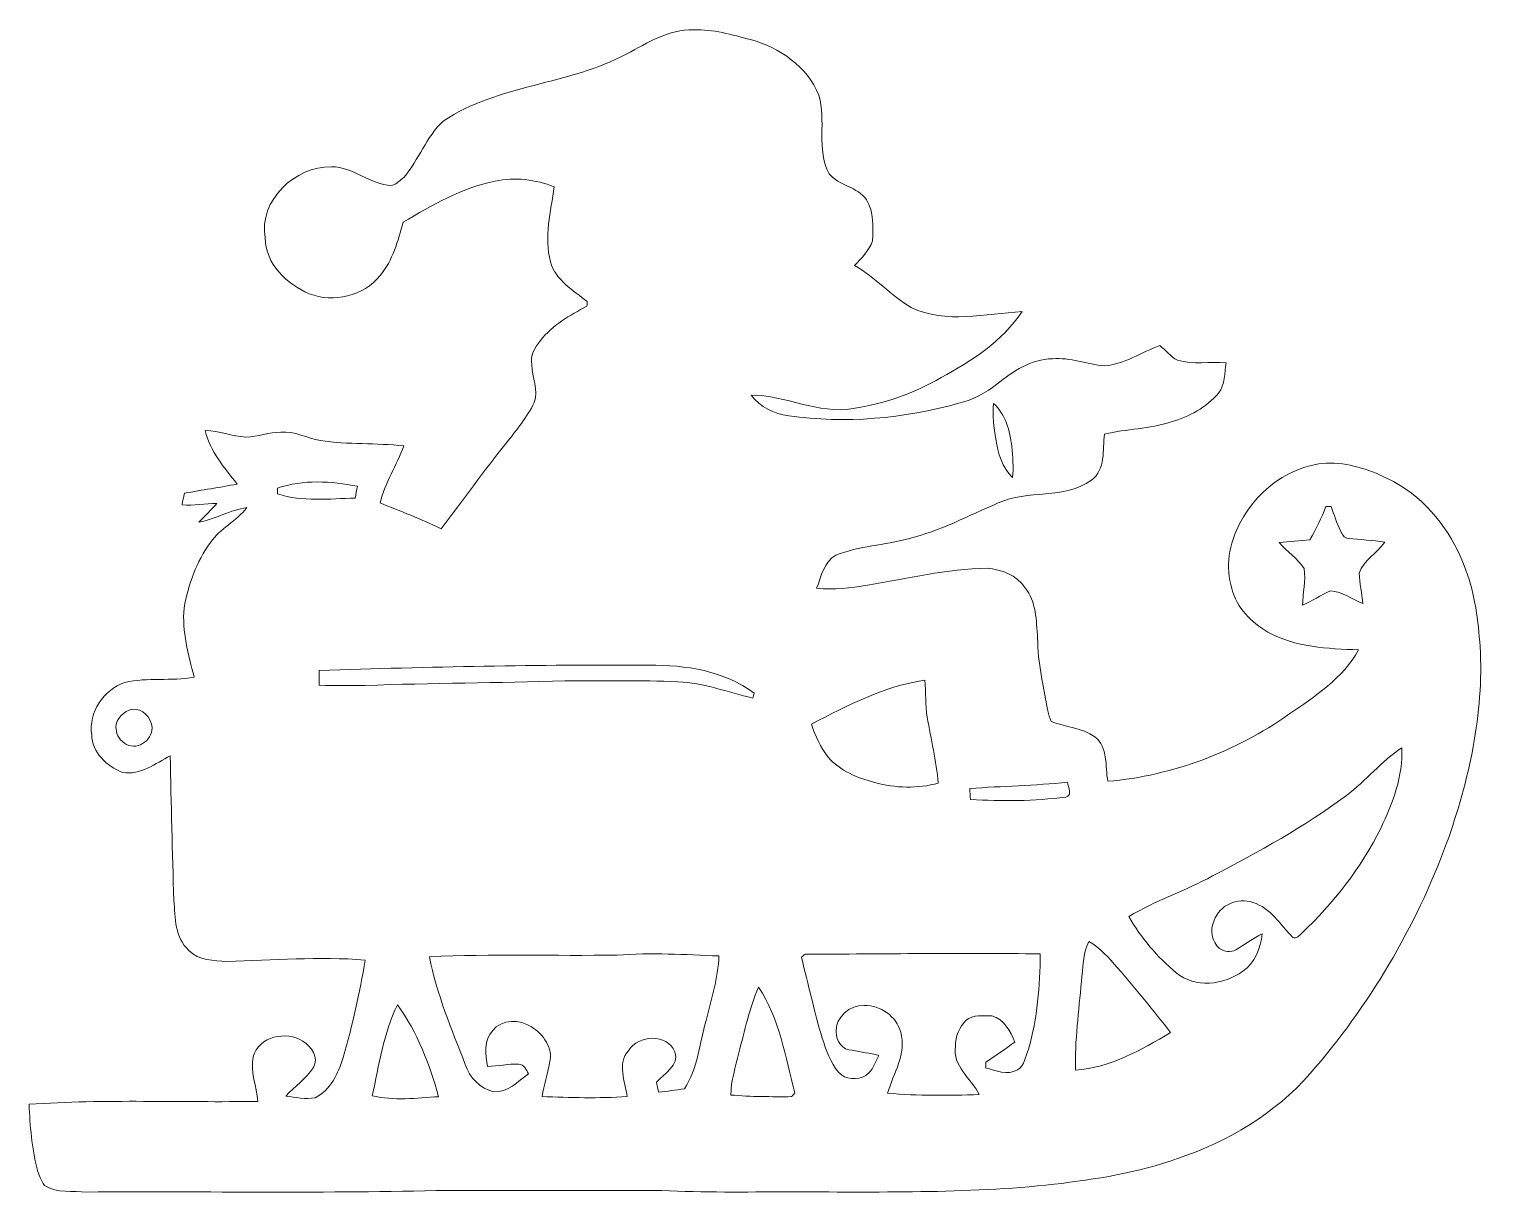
# Model space of a CAD drawing. Header units: centimetres. Extents: x -16.1 to 16.2, y -13 to 12.9.
import ezdxf

# ---------------------------------------------------------------- set-up
doc = ezdxf.new("R2010")
doc.units = ezdxf.units.CM
doc.header["$MEASUREMENT"] = 0
doc.layers.add('Layer 1', color=7, linetype='Continuous')

msp = doc.modelspace()

# ---------------------------------------------------------------- linework, layer by layer
at = {"layer": 'Layer 1', "color": 8, "lineweight": 9}
for points, knots in [([(-2.8464, 12.38189), (-2.38073, 12.62354), (-1.91295, 12.93117), (-1.36544, 12.91423), (-1.36544, 12.91423), (-0.93117, 12.93152), (-0.5103, 12.80558), (-0.09473, 12.69727), (-0.09473, 12.69727), (0.5505, 12.52089), (1.16327, 12.09826), (1.41869, 11.46079), (1.41869, 11.46079), (1.59472, 10.89458), (1.35307, 10.25499), (1.64976, 9.71842), (1.64976, 9.71842), (1.86248, 9.44183), (2.28581, 9.43479), (2.48019, 9.13598), (2.48019, 9.13598), (2.64565, 8.86576), (2.62448, 8.5285), (2.61495, 8.22546), (2.61495, 8.22546), (2.53664, 8.00674), (2.36625, 7.84446), (2.21596, 7.67407), (2.21596, 7.67407), (2.67704, 7.42113), (3.01924, 7.00521), (3.47221, 6.7438), (3.47221, 6.7438), (4.25043, 6.36879), (5.11862, 6.61115), (5.93601, 6.65243), (5.93601, 6.65243), (5.49822, 5.99697), (4.81983, 5.55494), (4.13719, 5.18699), (4.13719, 5.18699), (3.53817, 4.83597), (2.86754, 4.60596), (2.18245, 4.49907), (2.18245, 4.49907), (1.40352, 4.36184), (0.68597, 4.80281), (-0.08626, 4.79329), (-0.08626, 4.79329), (0.12046, 4.53717), (0.42385, 4.37243), (0.75264, 4.3389), (0.75264, 4.3389), (2.01276, 4.15829), (3.30464, 4.27365), (4.52807, 4.61548), (4.52807, 4.61548), (4.84064, 4.68534), (5.12709, 4.84127), (5.3751, 5.04129), (5.3751, 5.04129), (5.73176, 5.31999), (6.1371, 5.60256), (6.60911, 5.60327), (6.60911, 5.60327), (7.00564, 5.64419), (7.37888, 5.47556), (7.7687, 5.4484), (7.7687, 5.4484), (8.21284, 5.4872), (8.59101, 5.74579), (8.99883, 5.90207), (8.99883, 5.90207), (9.12442, 5.78812), (9.24048, 5.65865), (9.38689, 5.57011), (9.38689, 5.57011), (9.74002, 5.47098), (10.11008, 5.54823), (10.47133, 5.51578), (10.47133, 5.51578), (10.43252, 5.29106), (10.45298, 5.03036), (10.29988, 4.84338), (10.29988, 4.84338), (10.03175, 4.52199), (9.64935, 4.31598), (9.25213, 4.20098), (9.25213, 4.20098), (8.77164, 4.04152), (8.25694, 4.05246), (7.7694, 3.92651), (7.7694, 3.92651), (7.72319, 3.57691), (7.79903, 3.15076), (7.47801, 2.90452), (7.47801, 2.90452), (6.86982, 2.47131), (6.06372, 2.70273), (5.40755, 2.40004), (5.40755, 2.40004), (4.74997, 2.11782), (4.11038, 1.77669), (3.41082, 1.60524), (3.41082, 1.60524), (2.87777, 1.46377), (2.31651, 1.44084), (1.79863, 1.24329), (1.79863, 1.24329), (1.52946, 1.09441), (1.47831, 0.76704), (1.37141, 0.50456), (1.37141, 0.50456), (1.74994, 0.4594), (2.1313, 0.51444), (2.50454, 0.57512), (2.50454, 0.57512), (3.38683, 0.72153), (4.26419, 0.93319), (5.16236, 0.95048), (5.16236, 0.95048), (5.47776, 0.91979), (5.81819, 0.79702), (6.00057, 0.52114), (6.00057, 0.52114), (6.25598, 0.20893), (6.25034, -0.22075), (6.28209, -0.60175), (6.28209, -0.60175), (6.28526, -1.14926), (6.41191, -1.68337), (6.50893, -2.21924), (6.50893, -2.21924), (6.52621, -2.30038), (6.54385, -2.38363), (6.58618, -2.45666), (6.58618, -2.45666), (6.90192, -2.5826), (7.27057, -2.5886), (7.55209, -2.79744), (7.55209, -2.79744), (7.8576, -3.02639), (7.7754, -3.45361), (7.84207, -3.78628), (7.84207, -3.78628), (9.28245, -3.65928), (10.68546, -3.13046), (11.86586, -2.29614), (11.86586, -2.29614), (12.44618, -1.9028), (13.06213, -1.49146), (13.4149, -0.86528), (13.4149, -0.86528), (12.73051, -0.83776), (12.0112, -0.80813), (11.39772, -0.4677), (11.39772, -0.4677), (11.0266, -0.26167), (10.70381, 0.07488), (10.6008, 0.49503), (10.6008, 0.49503), (10.4431, 0.97447), (10.53906, 1.50187), (10.77154, 1.93932), (10.77154, 1.93932), (11.18958, 2.77187), (12.10257, 3.39699), (13.0593, 3.27105), (13.0593, 3.27105), (13.51121, 3.19873), (13.94654, 3.02587), (14.33812, 2.79057), (14.33812, 2.79057), (15.02921, 2.36053), (15.53369, 1.66838), (15.79721, 0.90391), (15.79721, 0.90391), (16.00606, 0.36274), (16.0685, -0.21934), (16.11471, -0.79296), (16.11471, -0.79296), (16.19866, -2.2845), (15.86953, -3.76687), (15.36929, -5.16387), (15.36929, -5.16387), (14.68032, -7.03465), (13.64703, -8.77807), (12.33787, -10.28127), (12.33787, -10.28127), (11.55753, -11.17133), (10.50978, -11.79751), (9.39253, -12.16933), (9.39253, -12.16933), (8.50953, -12.48754), (7.57643, -12.62971), (6.64792, -12.74225), (6.64792, -12.74225), (4.67836, -12.95568), (2.69433, -12.90805), (0.71666, -12.91264), (0.71666, -12.91264), (-0.21256, -12.90982), (-1.14213, -12.92887), (-2.06993, -12.88054), (-2.06993, -12.88054), (-3.65779, -12.87172), (-5.24529, -12.88054), (-6.83279, -12.87665), (-6.83279, -12.87665), (-9.50155, -12.9465), (-12.17173, -12.89853), (-14.8412, -12.91334), (-14.8412, -12.91334), (-15.15305, -12.88618), (-15.51183, -12.94792), (-15.78629, -12.76623), (-15.78629, -12.76623), (-15.86072, -12.65264), (-15.91999, -12.52882), (-15.95068, -12.39688), (-15.95068, -12.39688), (-16.06604, -11.92804), (-16.10802, -11.44543), (-16.12778, -10.96425), (-16.12778, -10.96425), (-14.43621, -10.84607), (-12.73793, -10.92826), (-11.04354, -10.89933), (-11.04354, -10.89933), (-11.06824, -10.56772), (-11.22452, -10.24493), (-11.14514, -9.90874), (-11.14514, -9.90874), (-11.02555, -9.44942), (-10.41031, -9.32453), (-10.04377, -9.56301), (-10.04377, -9.56301), (-9.85468, -9.67449), (-9.68605, -9.93167), (-9.80882, -10.14861), (-9.80882, -10.14861), (-9.97286, -10.39627), (-10.22968, -10.56278), (-10.42511, -10.78398), (-10.42511, -10.78398), (-10.20958, -10.80761), (-9.98696, -10.86018), (-9.77213, -10.81749), (-9.77213, -10.81749), (-9.41971, -10.65133), (-9.26872, -10.27104), (-9.1456, -9.92778), (-9.1456, -9.92778), (-8.95157, -9.2127), (-8.77623, -8.49022), (-8.66088, -7.75785), (-8.66088, -7.75785), (-9.68429, -7.67389), (-10.70876, -7.76737), (-11.73181, -7.78924), (-11.73181, -7.78924), (-12.02215, -7.7642), (-12.35905, -7.7769), (-12.57566, -7.54301), (-12.57566, -7.54301), (-12.89386, -7.2689), (-12.87799, -6.81205), (-12.9115, -6.43246), (-12.9115, -6.43246), (-12.94219, -5.36108), (-12.97288, -4.28969), (-12.99017, -3.2176), (-12.99017, -3.2176), (-13.32178, -3.38764), (-13.65339, -3.65892), (-14.0538, -3.58837), (-14.0538, -3.58837), (-14.39387, -3.45431), (-14.73607, -3.14528), (-14.73571, -2.75229), (-14.73571, -2.75229), (-14.81191, -2.2531), (-14.46866, -1.74263), (-13.9977, -1.58706), (-13.9977, -1.58706), (-13.49394, -1.47311), (-12.9683, -1.56484), (-12.46206, -1.47064), (-12.46206, -1.47064), (-12.58342, -0.96723), (-12.73758, -0.45888), (-12.68184, 0.0657), (-12.68184, 0.0657), (-12.59012, 0.58358), (-12.40844, 1.09618), (-12.09905, 1.5248), (-12.09905, 1.5248), (-11.87821, 1.83207), (-11.52156, 2.00317), (-11.28661, 2.29598), (-11.28661, 2.29598), (-11.65914, 2.25047), (-11.98511, 2.03986), (-12.3527, 1.97177), (-12.3527, 1.97177), (-12.22394, 2.11429), (-12.0793, 2.24129), (-11.95688, 2.38911), (-11.95688, 2.38911), (-12.21371, 2.38593), (-12.46912, 2.33549), (-12.72629, 2.35665), (-12.72629, 2.35665), (-12.71677, 2.4452), (-12.69454, 2.53128), (-12.67232, 2.61665), (-12.67232, 2.61665), (-12.28391, 2.69038), (-11.89233, 2.74294), (-11.50498, 2.8202), (-11.50498, 2.8202), (-11.78896, 3.18498), (-12.10964, 3.54481), (-12.21476, 4.00906), (-12.21476, 4.00906), (-11.90644, 4.00589), (-11.61575, 3.88136), (-11.30918, 3.86196), (-11.30918, 3.86196), (-11.04778, 3.87219), (-10.79801, 3.97273), (-10.53484, 3.97202), (-10.53484, 3.97202), (-10.22545, 4.00765), (-9.9517, 3.83197), (-9.6536, 3.78576), (-9.6536, 3.78576), (-9.03976, 3.69333), (-8.41464, 3.73637), (-7.79799, 3.66863), (-7.79799, 3.66863), (-7.96803, 3.24354), (-8.21321, 2.84772), (-8.33033, 2.40109), (-8.33033, 2.40109), (-7.8756, 2.21589), (-7.41487, 2.04444), (-6.9739, 1.82643), (-6.9739, 1.82643), (-6.48601, 2.45896), (-6.02246, 3.10983), (-5.52328, 3.73354), (-5.52328, 3.73354), (-5.30032, 4.02035), (-5.06114, 4.30187), (-4.90309, 4.63136), (-4.90309, 4.63136), (-4.80008, 4.90971), (-4.95425, 5.1884), (-4.95319, 5.46992), (-4.95319, 5.46992), (-5.01034, 5.67453), (-4.88404, 5.85797), (-4.76727, 6.01037), (-4.76727, 6.01037), (-4.49916, 6.3568), (-4.10687, 6.566), (-3.73258, 6.77696), (-3.73258, 6.77696), (-3.73046, 6.80271), (-3.72623, 6.85422), (-3.72411, 6.87997), (-3.72411, 6.87997), (-4.04055, 7.12021), (-4.42331, 7.35057), (-4.54396, 7.75627), (-4.54396, 7.75627), (-4.68966, 8.30978), (-4.53021, 8.87563), (-4.46177, 9.42738), (-4.46177, 9.42738), (-4.87558, 9.58577), (-5.33454, 9.64998), (-5.77057, 9.55402), (-5.77057, 9.55402), (-6.51105, 9.40303), (-7.17322, 9.02168), (-7.81492, 8.63892), (-7.81492, 8.63892), (-7.92816, 8.22335), (-8.04916, 7.79507), (-8.3261, 7.45359), (-8.3261, 7.45359), (-8.69545, 6.99956), (-9.36397, 6.83446), (-9.90619, 7.05071), (-9.90619, 7.05071), (-10.40501, 7.26132), (-10.8728, 7.71887), (-10.88479, 8.29002), (-10.88479, 8.29002), (-11.0259, 9.1261), (-10.21593, 9.88599), (-9.40982, 9.87187), (-9.40982, 9.87187), (-8.92617, 9.87152), (-8.55187, 9.475), (-8.07139, 9.4556), (-8.07139, 9.4556), (-7.96415, 9.48735), (-7.88195, 9.57237), (-7.79693, 9.64081), (-7.79693, 9.64081), (-7.46849, 10.02745), (-7.29881, 10.53615), (-6.92768, 10.88823), (-6.92768, 10.88823), (-5.69649, 11.70385), (-4.13263, 11.68692), (-2.8464, 12.38189), (-2.8464, 12.38189), (-2.8464, 12.38189), (-2.8464, 12.38189), (-2.8464, 12.38189)], [0, 0, 0, 0, 0.00934579, 0.00934579, 0.00934579, 0.00934579, 0.01869159, 0.01869159, 0.01869159, 0.01869159, 0.02803738, 0.02803738, 0.02803738, 0.02803738, 0.03738318, 0.03738318, 0.03738318, 0.03738318, 0.04672897, 0.04672897, 0.04672897, 0.04672897, 0.05607477, 0.05607477, 0.05607477, 0.05607477, 0.06542056, 0.06542056, 0.06542056, 0.06542056, 0.07476636, 0.07476636, 0.07476636, 0.07476636, 0.08411215, 0.08411215, 0.08411215, 0.08411215, 0.09345794, 0.09345794, 0.09345794, 0.09345794, 0.10280374, 0.10280374, 0.10280374, 0.10280374, 0.11214953, 0.11214953, 0.11214953, 0.11214953, 0.12149533, 0.12149533, 0.12149533, 0.12149533, 0.13084112, 0.13084112, 0.13084112, 0.13084112, 0.14018692, 0.14018692, 0.14018692, 0.14018692, 0.14953271, 0.14953271, 0.14953271, 0.14953271, 0.1588785, 0.1588785, 0.1588785, 0.1588785, 0.1682243, 0.1682243, 0.1682243, 0.1682243, 0.17757009, 0.17757009, 0.17757009, 0.17757009, 0.18691589, 0.18691589, 0.18691589, 0.18691589, 0.19626168, 0.19626168, 0.19626168, 0.19626168, 0.20560748, 0.20560748, 0.20560748, 0.20560748, 0.21495327, 0.21495327, 0.21495327, 0.21495327, 0.22429907, 0.22429907, 0.22429907, 0.22429907, 0.23364486, 0.23364486, 0.23364486, 0.23364486, 0.24299065, 0.24299065, 0.24299065, 0.24299065, 0.25233645, 0.25233645, 0.25233645, 0.25233645, 0.26168224, 0.26168224, 0.26168224, 0.26168224, 0.27102804, 0.27102804, 0.27102804, 0.27102804, 0.28037383, 0.28037383, 0.28037383, 0.28037383, 0.28971963, 0.28971963, 0.28971963, 0.28971963, 0.29906542, 0.29906542, 0.29906542, 0.29906542, 0.30841121, 0.30841121, 0.30841121, 0.30841121, 0.31775701, 0.31775701, 0.31775701, 0.31775701, 0.3271028, 0.3271028, 0.3271028, 0.3271028, 0.3364486, 0.3364486, 0.3364486, 0.3364486, 0.34579439, 0.34579439, 0.34579439, 0.34579439, 0.35514019, 0.35514019, 0.35514019, 0.35514019, 0.36448598, 0.36448598, 0.36448598, 0.36448598, 0.37383178, 0.37383178, 0.37383178, 0.37383178, 0.38317757, 0.38317757, 0.38317757, 0.38317757, 0.39252336, 0.39252336, 0.39252336, 0.39252336, 0.40186916, 0.40186916, 0.40186916, 0.40186916, 0.41121495, 0.41121495, 0.41121495, 0.41121495, 0.42056075, 0.42056075, 0.42056075, 0.42056075, 0.42990654, 0.42990654, 0.42990654, 0.42990654, 0.43925234, 0.43925234, 0.43925234, 0.43925234, 0.44859813, 0.44859813, 0.44859813, 0.44859813, 0.45794393, 0.45794393, 0.45794393, 0.45794393, 0.46728972, 0.46728972, 0.46728972, 0.46728972, 0.47663551, 0.47663551, 0.47663551, 0.47663551, 0.48598131, 0.48598131, 0.48598131, 0.48598131, 0.4953271, 0.4953271, 0.4953271, 0.4953271, 0.5046729, 0.5046729, 0.5046729, 0.5046729, 0.51401869, 0.51401869, 0.51401869, 0.51401869, 0.52336449, 0.52336449, 0.52336449, 0.52336449, 0.53271028, 0.53271028, 0.53271028, 0.53271028, 0.54205607, 0.54205607, 0.54205607, 0.54205607, 0.55140187, 0.55140187, 0.55140187, 0.55140187, 0.56074766, 0.56074766, 0.56074766, 0.56074766, 0.57009346, 0.57009346, 0.57009346, 0.57009346, 0.57943925, 0.57943925, 0.57943925, 0.57943925, 0.58878505, 0.58878505, 0.58878505, 0.58878505, 0.59813084, 0.59813084, 0.59813084, 0.59813084, 0.60747664, 0.60747664, 0.60747664, 0.60747664, 0.61682243, 0.61682243, 0.61682243, 0.61682243, 0.62616822, 0.62616822, 0.62616822, 0.62616822, 0.63551402, 0.63551402, 0.63551402, 0.63551402, 0.64485981, 0.64485981, 0.64485981, 0.64485981, 0.65420561, 0.65420561, 0.65420561, 0.65420561, 0.6635514, 0.6635514, 0.6635514, 0.6635514, 0.6728972, 0.6728972, 0.6728972, 0.6728972, 0.68224299, 0.68224299, 0.68224299, 0.68224299, 0.69158879, 0.69158879, 0.69158879, 0.69158879, 0.70093458, 0.70093458, 0.70093458, 0.70093458, 0.71028037, 0.71028037, 0.71028037, 0.71028037, 0.71962617, 0.71962617, 0.71962617, 0.71962617, 0.72897196, 0.72897196, 0.72897196, 0.72897196, 0.73831776, 0.73831776, 0.73831776, 0.73831776, 0.74766355, 0.74766355, 0.74766355, 0.74766355, 0.75700935, 0.75700935, 0.75700935, 0.75700935, 0.76635514, 0.76635514, 0.76635514, 0.76635514, 0.77570093, 0.77570093, 0.77570093, 0.77570093, 0.78504673, 0.78504673, 0.78504673, 0.78504673, 0.79439252, 0.79439252, 0.79439252, 0.79439252, 0.80373832, 0.80373832, 0.80373832, 0.80373832, 0.81308411, 0.81308411, 0.81308411, 0.81308411, 0.82242991, 0.82242991, 0.82242991, 0.82242991, 0.8317757, 0.8317757, 0.8317757, 0.8317757, 0.8411215, 0.8411215, 0.8411215, 0.8411215, 0.85046729, 0.85046729, 0.85046729, 0.85046729, 0.85981308, 0.85981308, 0.85981308, 0.85981308, 0.86915888, 0.86915888, 0.86915888, 0.86915888, 0.87850467, 0.87850467, 0.87850467, 0.87850467, 0.88785047, 0.88785047, 0.88785047, 0.88785047, 0.89719626, 0.89719626, 0.89719626, 0.89719626, 0.90654206, 0.90654206, 0.90654206, 0.90654206, 0.91588785, 0.91588785, 0.91588785, 0.91588785, 0.92523364, 0.92523364, 0.92523364, 0.92523364, 0.93457944, 0.93457944, 0.93457944, 0.93457944, 0.94392523, 0.94392523, 0.94392523, 0.94392523, 0.95327103, 0.95327103, 0.95327103, 0.95327103, 0.96261682, 0.96261682, 0.96261682, 0.96261682, 0.97196262, 0.97196262, 0.97196262, 0.97196262, 0.98130841, 0.98130841, 0.98130841, 0.98130841, 1, 1, 1, 1]), ([(5.30348, 4.61161), (5.27632, 4.34597), (5.30913, 4.0775), (5.35217, 3.81504), (5.35217, 3.81504), (5.40473, 3.51129), (5.49046, 3.18533), (5.72047, 2.96449), (5.72047, 2.96449), (5.75892, 3.19274), (5.72435, 3.42451), (5.70671, 3.65241), (5.70671, 3.65241), (5.67108, 4.00377), (5.5663, 4.36114), (5.30348, 4.61161), (5.30348, 4.61161), (5.30348, 4.61161), (5.30348, 4.61161), (5.30348, 4.61161)], [0, 0, 0, 0, 0.16666667, 0.16666667, 0.16666667, 0.16666667, 0.33333333, 0.33333333, 0.33333333, 0.33333333, 0.5, 0.5, 0.5, 0.5, 0.66666667, 0.66666667, 0.66666667, 0.66666667, 1, 1, 1, 1]), ([(-10.61068, 2.72848), (-10.60998, 2.69637), (-10.60927, 2.63251), (-10.60892, 2.60078), (-10.60892, 2.60078), (-10.04977, 2.42297), (-9.45674, 2.49283), (-8.88171, 2.50941), (-8.88171, 2.50941), (-8.86548, 2.59654), (-8.84821, 2.68368), (-8.83127, 2.77046), (-8.83127, 2.77046), (-9.41336, 2.88653), (-10.04165, 2.92498), (-10.61068, 2.72848), (-10.61068, 2.72848), (-10.61068, 2.72848), (-10.61068, 2.72848), (-10.61068, 2.72848)], [0, 0, 0, 0, 0.16666667, 0.16666667, 0.16666667, 0.16666667, 0.33333333, 0.33333333, 0.33333333, 0.33333333, 0.5, 0.5, 0.5, 0.5, 0.66666667, 0.66666667, 0.66666667, 0.66666667, 1, 1, 1, 1]), ([(12.68748, 2.32349), (12.59434, 2.06561), (12.46946, 1.82078), (12.33117, 1.58406), (12.33117, 1.58406), (12.10539, 1.56326), (11.87785, 1.54491), (11.65278, 1.5241), (11.65278, 1.5241), (11.81753, 1.31172), (12.06447, 1.17379), (12.20311, 0.94025), (12.20311, 0.94025), (12.24686, 0.67214), (12.1756, 0.39626), (12.16678, 0.12638), (12.16678, 0.12638), (12.38197, 0.21669), (12.57318, 0.35675), (12.78943, 0.44423), (12.78943, 0.44423), (13.05295, 0.43259), (13.26744, 0.25515), (13.50698, 0.16236), (13.50698, 0.16236), (13.49393, 0.39026), (13.43254, 0.61322), (13.43043, 0.84183), (13.43043, 0.84183), (13.52603, 1.13393), (13.82271, 1.28421), (13.99487, 1.5262), (13.99487, 1.5262), (13.72641, 1.57066), (13.45406, 1.58619), (13.18383, 1.61194), (13.18383, 1.61194), (13.08964, 1.61582), (13.0459, 1.70931), (13.01062, 1.78233), (13.01062, 1.78233), (12.93019, 1.95801), (12.86633, 2.14075), (12.80283, 2.32279), (12.80283, 2.32279), (12.76403, 2.32313), (12.72558, 2.32349), (12.68748, 2.32349), (12.68748, 2.32349), (12.68748, 2.32349), (12.68748, 2.32349), (12.68748, 2.32349)], [0, 0, 0, 0, 0.07142857, 0.07142857, 0.07142857, 0.07142857, 0.14285714, 0.14285714, 0.14285714, 0.14285714, 0.21428571, 0.21428571, 0.21428571, 0.21428571, 0.28571429, 0.28571429, 0.28571429, 0.28571429, 0.35714286, 0.35714286, 0.35714286, 0.35714286, 0.42857143, 0.42857143, 0.42857143, 0.42857143, 0.5, 0.5, 0.5, 0.5, 0.57142857, 0.57142857, 0.57142857, 0.57142857, 0.64285714, 0.64285714, 0.64285714, 0.64285714, 0.71428571, 0.71428571, 0.71428571, 0.71428571, 0.78571429, 0.78571429, 0.78571429, 0.78571429, 0.85714286, 0.85714286, 0.85714286, 0.85714286, 1, 1, 1, 1]), ([(-9.68323, -1.32036), (-9.68288, -1.43113), (-9.68147, -1.53944), (-9.67865, -1.65127), (-9.67865, -1.65127), (-9.34173, -1.66114), (-9.00413, -1.66255), (-8.66688, -1.65691), (-8.66688, -1.65691), (-7.18592, -1.60047), (-5.70355, -1.59905), (-4.22223, -1.5546), (-4.22223, -1.5546), (-3.38544, -1.55849), (-2.54724, -1.53062), (-1.71081, -1.57507), (-1.71081, -1.57507), (-1.1379, -1.59623), (-0.59991, -1.8086), (-0.04675, -1.93455), (-0.04675, -1.93455), (-0.03864, -1.90809), (-0.02206, -1.85552), (-0.01394, -1.82906), (-0.01394, -1.82906), (-0.68246, -1.32565), (-1.53724, -1.20183), (-2.35216, -1.20253), (-2.35216, -1.20253), (-4.7962, -1.19371), (-7.24025, -1.24416), (-9.68323, -1.32036), (-9.68323, -1.32036), (-9.68323, -1.32036), (-9.68323, -1.32036), (-9.68323, -1.32036)], [0, 0, 0, 0, 0.1, 0.1, 0.1, 0.1, 0.2, 0.2, 0.2, 0.2, 0.3, 0.3, 0.3, 0.3, 0.4, 0.4, 0.4, 0.4, 0.5, 0.5, 0.5, 0.5, 0.6, 0.6, 0.6, 0.6, 0.7, 0.7, 0.7, 0.7, 0.8, 0.8, 0.8, 0.8, 1, 1, 1, 1]), ([(1.25923, -2.5131), (1.33508, -2.77945), (1.46419, -3.02851), (1.62965, -3.25041), (1.62965, -3.25041), (1.89141, -3.55556), (2.27876, -3.71324), (2.65905, -3.81132), (2.65905, -3.81132), (3.11872, -3.93832), (3.61402, -3.95279), (4.07581, -3.82685), (4.07581, -3.82685), (4.02818, -3.33225), (3.91318, -2.84824), (3.82816, -2.35964), (3.82816, -2.35964), (3.77242, -2.08871), (3.8144, -1.81072), (3.77348, -1.53908), (3.77348, -1.53908), (2.87142, -1.67314), (2.05792, -2.09718), (1.25923, -2.5131), (1.25923, -2.5131), (1.25923, -2.5131), (1.25923, -2.5131), (1.25923, -2.5131)], [0, 0, 0, 0, 0.125, 0.125, 0.125, 0.125, 0.25, 0.25, 0.25, 0.25, 0.375, 0.375, 0.375, 0.375, 0.5, 0.5, 0.5, 0.5, 0.625, 0.625, 0.625, 0.625, 0.75, 0.75, 0.75, 0.75, 1, 1, 1, 1]), ([(-13.90633, -2.20548), (-14.08308, -2.27849), (-14.24253, -2.46336), (-14.18891, -2.66797), (-14.18891, -2.66797), (-14.16421, -2.81332), (-14.05133, -2.94102), (-13.91198, -2.98759), (-13.91198, -2.98759), (-13.63399, -3.08425), (-13.31014, -2.77804), (-13.41421, -2.49264), (-13.41421, -2.49264), (-13.47101, -2.29755), (-13.69573, -2.11975), (-13.90633, -2.20548), (-13.90633, -2.20548), (-13.90633, -2.20548), (-13.90633, -2.20548), (-13.90633, -2.20548)], [0, 0, 0, 0, 0.16666667, 0.16666667, 0.16666667, 0.16666667, 0.33333333, 0.33333333, 0.33333333, 0.33333333, 0.5, 0.5, 0.5, 0.5, 0.66666667, 0.66666667, 0.66666667, 0.66666667, 1, 1, 1, 1]), ([(13.14221, -4.10166), (12.21334, -4.79381), (11.19452, -5.35332), (10.17005, -5.88989), (10.17005, -5.88989), (9.56363, -6.21833), (8.90252, -6.43423), (8.3095, -6.78947), (8.3095, -6.78947), (8.57479, -7.26714), (8.94309, -7.69117), (9.3636, -8.03937), (9.3636, -8.03937), (9.77776, -8.38826), (10.42158, -8.31559), (10.83857, -8.00797), (10.83857, -8.00797), (11.11409, -7.82347), (11.24144, -7.4915), (11.27072, -7.17224), (11.27072, -7.17224), (11.06646, -7.27737), (10.88231, -7.41636), (10.68335, -7.53031), (10.68335, -7.53031), (10.57046, -7.5924), (10.42723, -7.58075), (10.32703, -7.49997), (10.32703, -7.49997), (10.15453, -7.35039), (10.09879, -7.08581), (10.20427, -6.87978), (10.20427, -6.87978), (10.31998, -6.53477), (10.72568, -6.36085), (11.06576, -6.47832), (11.06576, -6.47832), (11.45875, -6.59933), (11.67641, -6.97927), (11.9544, -7.25373), (11.9544, -7.25373), (12.03237, -7.29112), (12.09446, -7.20963), (12.14914, -7.16624), (12.14914, -7.16624), (12.85505, -6.49032), (13.47029, -5.70962), (13.90668, -4.83226), (13.90668, -4.83226), (14.17443, -4.27452), (14.40374, -3.6681), (14.37552, -3.04015), (14.37552, -3.04015), (13.91973, -3.33754), (13.57753, -3.7764), (13.14221, -4.10166), (13.14221, -4.10166), (13.14221, -4.10166), (13.14221, -4.10166), (13.14221, -4.10166)], [0, 0, 0, 0, 0.0625, 0.0625, 0.0625, 0.0625, 0.125, 0.125, 0.125, 0.125, 0.1875, 0.1875, 0.1875, 0.1875, 0.25, 0.25, 0.25, 0.25, 0.3125, 0.3125, 0.3125, 0.3125, 0.375, 0.375, 0.375, 0.375, 0.4375, 0.4375, 0.4375, 0.4375, 0.5, 0.5, 0.5, 0.5, 0.5625, 0.5625, 0.5625, 0.5625, 0.625, 0.625, 0.625, 0.625, 0.6875, 0.6875, 0.6875, 0.6875, 0.75, 0.75, 0.75, 0.75, 0.8125, 0.8125, 0.8125, 0.8125, 0.875, 0.875, 0.875, 0.875, 1, 1, 1, 1]), ([(4.77254, -3.94644), (4.77678, -4.00711), (4.78489, -4.12882), (4.78912, -4.1895), (4.78912, -4.1895), (5.49469, -4.23147), (6.20624, -4.22584), (6.90827, -4.138), (6.90827, -4.138), (7.06878, -4.10377), (6.95448, -3.92068), (6.94531, -3.80603), (6.94531, -3.80603), (6.22318, -3.88364), (5.49645, -3.8914), (4.77254, -3.94644), (4.77254, -3.94644), (4.77254, -3.94644), (4.77254, -3.94644), (4.77254, -3.94644)], [0, 0, 0, 0, 0.16666667, 0.16666667, 0.16666667, 0.16666667, 0.33333333, 0.33333333, 0.33333333, 0.33333333, 0.5, 0.5, 0.5, 0.5, 0.66666667, 0.66666667, 0.66666667, 0.66666667, 1, 1, 1, 1]), ([(7.41662, -7.3451), (7.28786, -7.62344), (7.29174, -7.93634), (7.25505, -8.23516), (7.25505, -8.23516), (7.19966, -8.89132), (7.10512, -9.54784), (7.12311, -10.20824), (7.12311, -10.20824), (7.89746, -10.14968), (8.58396, -9.75669), (9.23696, -9.36969), (9.23696, -9.36969), (8.85737, -8.88074), (8.46085, -8.40448), (8.05974, -7.93282), (8.05974, -7.93282), (7.86253, -7.72045), (7.67803, -7.48304), (7.41662, -7.3451), (7.41662, -7.3451), (7.41662, -7.3451), (7.41662, -7.3451), (7.41662, -7.3451)], [0, 0, 0, 0, 0.14285714, 0.14285714, 0.14285714, 0.14285714, 0.28571429, 0.28571429, 0.28571429, 0.28571429, 0.42857143, 0.42857143, 0.42857143, 0.42857143, 0.57142857, 0.57142857, 0.57142857, 0.57142857, 0.71428571, 0.71428571, 0.71428571, 0.71428571, 1, 1, 1, 1]), ([(-7.23425, -7.68553), (-7.07268, -8.51456), (-6.73471, -9.2942), (-6.43697, -10.08089), (-6.43697, -10.08089), (-6.33572, -10.36347), (-6.10889, -10.62276), (-5.80515, -10.68414), (-5.80515, -10.68414), (-5.49117, -10.71695), (-5.26504, -10.44954), (-5.03221, -10.28515), (-5.03221, -10.28515), (-5.08371, -10.19942), (-5.12852, -10.07348), (-5.24776, -10.07171), (-5.24776, -10.07171), (-5.47953, -10.06678), (-5.70954, -10.11017), (-5.93991, -10.12745), (-5.93991, -10.12745), (-5.99529, -9.86145), (-6.02916, -9.54467), (-5.82878, -9.33159), (-5.82878, -9.33159), (-5.63228, -9.06453), (-5.22059, -9.0723), (-4.96342, -9.24445), (-4.96342, -9.24445), (-4.70377, -9.40462), (-4.47517, -9.71965), (-4.56125, -10.03926), (-4.56125, -10.03926), (-4.60076, -10.29326), (-4.68613, -10.53703), (-4.73058, -10.79033), (-4.73058, -10.79033), (-4.10052, -10.81749), (-3.46976, -10.83372), (-2.8397, -10.79174), (-2.8397, -10.79174), (-2.87921, -10.46436), (-3.07147, -10.05407), (-2.80971, -9.77432), (-2.80971, -9.77432), (-2.58922, -9.41732), (-1.95352, -9.38662), (-1.77572, -9.79655), (-1.77572, -9.79655), (-1.67765, -10.10805), (-2.02019, -10.27739), (-2.186, -10.4753), (-2.186, -10.4753), (-2.17541, -10.53068), (-2.15425, -10.64145), (-2.14366, -10.69684), (-2.14366, -10.69684), (-1.9514, -10.67426), (-1.75984, -10.64639), (-1.56758, -10.61958), (-1.56758, -10.61958), (-1.27089, -10.16415), (-1.2268, -9.61098), (-1.08463, -9.09946), (-1.08463, -9.09946), (-0.9735, -8.62603), (-0.81334, -8.15755), (-0.80099, -7.66754), (-0.80099, -7.66754), (-1.55311, -7.63332), (-2.307, -7.59522), (-3.05912, -7.64778), (-3.05912, -7.64778), (-4.45083, -7.67036), (-5.84395, -7.61921), (-7.23425, -7.68553), (-7.23425, -7.68553), (-7.23425, -7.68553), (-7.23425, -7.68553), (-7.23425, -7.68553)], [0, 0, 0, 0, 0.04761905, 0.04761905, 0.04761905, 0.04761905, 0.0952381, 0.0952381, 0.0952381, 0.0952381, 0.14285714, 0.14285714, 0.14285714, 0.14285714, 0.19047619, 0.19047619, 0.19047619, 0.19047619, 0.23809524, 0.23809524, 0.23809524, 0.23809524, 0.28571429, 0.28571429, 0.28571429, 0.28571429, 0.33333333, 0.33333333, 0.33333333, 0.33333333, 0.38095238, 0.38095238, 0.38095238, 0.38095238, 0.42857143, 0.42857143, 0.42857143, 0.42857143, 0.47619048, 0.47619048, 0.47619048, 0.47619048, 0.52380952, 0.52380952, 0.52380952, 0.52380952, 0.57142857, 0.57142857, 0.57142857, 0.57142857, 0.61904762, 0.61904762, 0.61904762, 0.61904762, 0.66666667, 0.66666667, 0.66666667, 0.66666667, 0.71428571, 0.71428571, 0.71428571, 0.71428571, 0.76190476, 0.76190476, 0.76190476, 0.76190476, 0.80952381, 0.80952381, 0.80952381, 0.80952381, 0.85714286, 0.85714286, 0.85714286, 0.85714286, 0.9047619, 0.9047619, 0.9047619, 0.9047619, 1, 1, 1, 1]), ([(1.11459, -7.62591), (1.08672, -7.65096), (1.0592, -7.67636), (1.03169, -7.70211), (1.03169, -7.70211), (1.19185, -8.29689), (1.31567, -8.90155), (1.4963, -9.49105), (1.4963, -9.49105), (1.58096, -9.75879), (1.67233, -10.03574), (1.85966, -10.25199), (1.85966, -10.25199), (2.00924, -10.42308), (2.28017, -10.43332), (2.4682, -10.32431), (2.4682, -10.32431), (2.61672, -10.21918), (2.67563, -10.03431), (2.75324, -9.87734), (2.75324, -9.87734), (2.55851, -9.82901), (2.35884, -9.80184), (2.16269, -9.76409), (2.16269, -9.76409), (1.9482, -9.76974), (1.79298, -9.55031), (1.80886, -9.35099), (1.80886, -9.35099), (1.7884, -9.02291), (2.11401, -8.74845), (2.42975, -8.76784), (2.42975, -8.76784), (2.79417, -8.76221), (3.14624, -9.00738), (3.23972, -9.36474), (3.23972, -9.36474), (3.3766, -9.84135), (3.07886, -10.27703), (2.94621, -10.7166), (2.94621, -10.7166), (3.62284, -10.78115), (4.30336, -10.76598), (4.98209, -10.7487), (4.98209, -10.7487), (4.80535, -10.3871), (4.3792, -10.11299), (4.45822, -9.66813), (4.45822, -9.66813), (4.4494, -9.45259), (4.54536, -9.24657), (4.69458, -9.09522), (4.69458, -9.09522), (4.85298, -8.96998), (5.07276, -8.99433), (5.26115, -9.00174), (5.26115, -9.00174), (5.54761, -9.06594), (5.66649, -9.34464), (5.77832, -9.58206), (5.77832, -9.58206), (5.56348, -9.73199), (5.35005, -9.88332), (5.13273, -10.02938), (5.13273, -10.02938), (5.13061, -10.07137), (5.1285, -10.1137), (5.12673, -10.15638), (5.12673, -10.15638), (5.35675, -10.2033), (5.61181, -10.34018), (5.8323, -10.19695), (5.8323, -10.19695), (5.99493, -10.10629), (6.01504, -9.89357), (6.07924, -9.73833), (6.07924, -9.73833), (6.27609, -9.05289), (6.33748, -8.33323), (6.34065, -7.62273), (6.34065, -7.62273), (4.59862, -7.5931), (2.85696, -7.62873), (1.11459, -7.62591), (1.11459, -7.62591), (1.11459, -7.62591), (1.11459, -7.62591), (1.11459, -7.62591)], [0, 0, 0, 0, 0.04347826, 0.04347826, 0.04347826, 0.04347826, 0.08695652, 0.08695652, 0.08695652, 0.08695652, 0.13043478, 0.13043478, 0.13043478, 0.13043478, 0.17391304, 0.17391304, 0.17391304, 0.17391304, 0.2173913, 0.2173913, 0.2173913, 0.2173913, 0.26086957, 0.26086957, 0.26086957, 0.26086957, 0.30434783, 0.30434783, 0.30434783, 0.30434783, 0.34782609, 0.34782609, 0.34782609, 0.34782609, 0.39130435, 0.39130435, 0.39130435, 0.39130435, 0.43478261, 0.43478261, 0.43478261, 0.43478261, 0.47826087, 0.47826087, 0.47826087, 0.47826087, 0.52173913, 0.52173913, 0.52173913, 0.52173913, 0.56521739, 0.56521739, 0.56521739, 0.56521739, 0.60869565, 0.60869565, 0.60869565, 0.60869565, 0.65217391, 0.65217391, 0.65217391, 0.65217391, 0.69565217, 0.69565217, 0.69565217, 0.69565217, 0.73913043, 0.73913043, 0.73913043, 0.73913043, 0.7826087, 0.7826087, 0.7826087, 0.7826087, 0.82608696, 0.82608696, 0.82608696, 0.82608696, 0.86956522, 0.86956522, 0.86956522, 0.86956522, 0.91304348, 0.91304348, 0.91304348, 0.91304348, 1, 1, 1, 1]), ([(-0.36037, -9.8216), (-0.42564, -10.13134), (-0.53218, -10.4379), (-0.53747, -10.75752), (-0.53747, -10.75752), (-0.08838, -10.79632), (0.36282, -10.79809), (0.81367, -10.79385), (0.81367, -10.79385), (0.83837, -10.76775), (0.86341, -10.74164), (0.88846, -10.71589), (0.88846, -10.71589), (0.67503, -9.91755), (0.55297, -9.06242), (0.08131, -8.36356), (0.08131, -8.36356), (-0.1286, -8.82677), (-0.22314, -9.33405), (-0.36037, -9.8216), (-0.36037, -9.8216), (-0.36037, -9.8216), (-0.36037, -9.8216), (-0.36037, -9.8216)], [0, 0, 0, 0, 0.14285714, 0.14285714, 0.14285714, 0.14285714, 0.28571429, 0.28571429, 0.28571429, 0.28571429, 0.42857143, 0.42857143, 0.42857143, 0.42857143, 0.57142857, 0.57142857, 0.57142857, 0.57142857, 0.71428571, 0.71428571, 0.71428571, 0.71428571, 1, 1, 1, 1]), ([(-7.94368, -8.75621), (-8.25235, -9.38698), (-8.35255, -10.0943), (-8.50284, -10.77445), (-8.50284, -10.77445), (-8.02235, -10.89052), (-7.51859, -10.8249), (-7.03105, -10.79491), (-7.03105, -10.79491), (-7.22613, -10.07595), (-7.49566, -9.35734), (-7.94368, -8.75621)], [0, 0, 0, 0, 0.25, 0.25, 0.25, 0.25, 0.5, 0.5, 0.5, 0.5, 1, 1, 1, 1])]:
    msp.add_open_spline(points, degree=3, knots=knots, dxfattribs=at)

doc.saveas('drawing.dxf')
